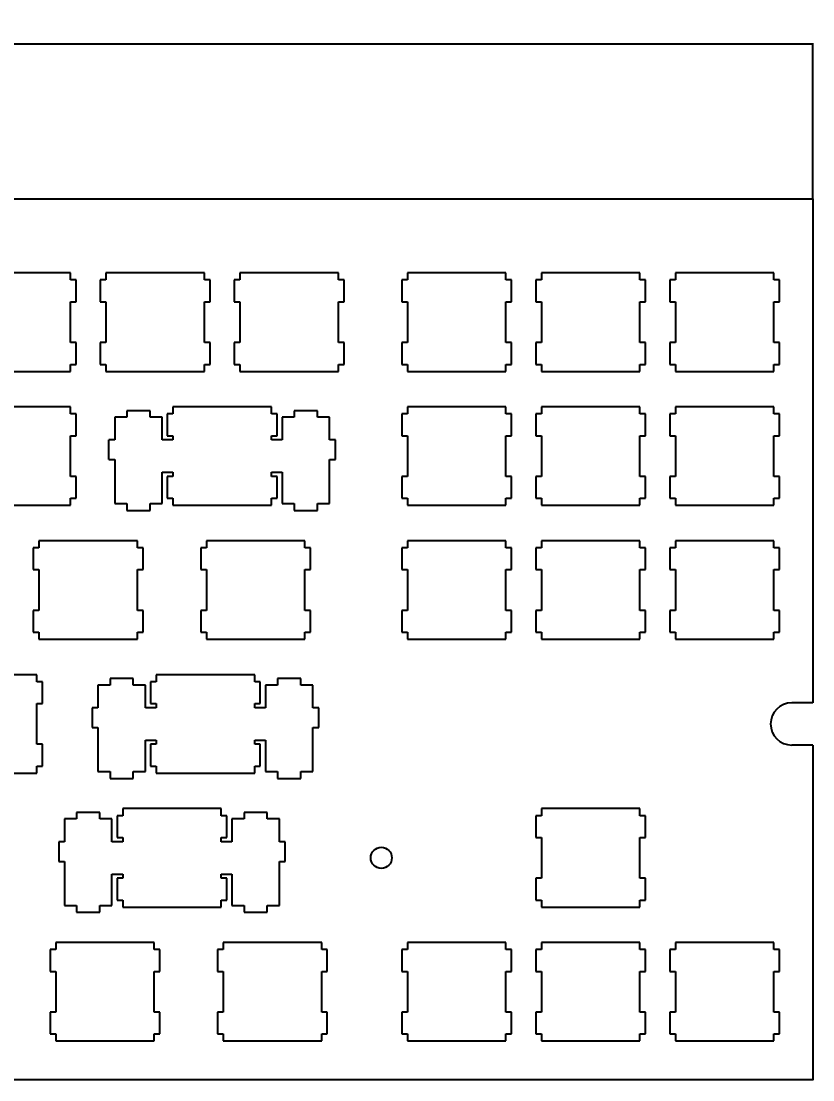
# Model space of a CAD drawing. Extents: x -373 to 65, y 251 to 402.
# Drawn here: x -47.1 to 65.4, y 251.1 to 401.7 of the extents above; entities that cross this region are included whole.
import ezdxf

# ---------------------------------------------------------------- set-up
doc = ezdxf.new("R2010")
doc.units = 0
doc.header["$MEASUREMENT"] = 0
doc.dimstyles.get("Standard").update_dxf_attribs({"dimtxt": 5, "dimasz": 0.18, "dimexe": 0.18, "dimexo": 0.0625, "dimgap": 0.09, "dimtad": 0, "dimtih": 1, "dimtoh": 1, "dimzin": 0, "dimdsep": 46, "dimtxsty": 'Standard', "dimcen": 0.09, "dimadec": 0, "dimazin": 0, "dimtfac": 1, "dimtofl": 0, "dimtmove": 0, "dimatfit": 3, "dimfxl": 1, "dimtolj": 1, "dimtzin": 0, "dimarcsym": 0})

# ---------------------------------------------------------------- blocks, each defined once
blk = doc.blocks.new('*D1')
at = {"color": 0, "linetype": 'Continuous', "lineweight": -2, "transparency": 16777216}
for p, q in [((-342.22, 376.43), (-342.22, 398.55)), ((-342.04, 398.37), (-150.59, 398.37)), ((65.22, 398.37), (-126.24, 398.37)), ((65.4, 376.43), (65.4, 398.55))]:
    blk.add_line(p, q, dxfattribs=at)
at = {"color": 0, "linetype": 'Continuous', "transparency": 16777216}
for points in [[(-342.04, 398.4), (-342.04, 398.34), (-342.22, 398.37)], [(65.22, 398.4), (65.22, 398.34), (65.4, 398.37)]]:
    blk.add_solid(points, dxfattribs=at)
at = {"layer": 'Defpoints', "color": 0, "linetype": 'Continuous', "transparency": 16777216}
for p in [(65.4, 398.37), (-342.22, 376.37), (65.4, 376.37)]:
    blk.add_point(p, dxfattribs=at)
at = {"color": 0, "linetype": 'Continuous', "transparency": 16777216, "insert": (-138.41, 398.37), "char_height": 5, "attachment_point": 5}
blk.add_mtext('\\A1;407.62', dxfattribs=at)

msp = doc.modelspace()

# ---------------------------------------------------------------- linework, layer by layer
at = {"layer": 'Defpoints'}
for p, q in [((-40.144, 365.842), (-54.143, 365.842)), ((-40.144, 364.842), (-40.144, 365.842)), ((-39.343, 364.842), (-40.144, 364.842)), ((-39.343, 361.742), (-39.343, 364.842)), ((-35.093, 364.842), (-35.894, 364.842)), ((-35.894, 364.842), (-35.894, 361.742)), ((-35.093, 365.842), (-35.093, 364.842)), ((-21.094, 365.842), (-35.093, 365.842)), ((-21.094, 364.842), (-21.094, 365.842)), ((-20.293, 364.842), (-21.094, 364.842)), ((-20.293, 361.742), (-20.293, 364.842)), ((-16.043, 364.842), (-16.844, 364.842)), ((-16.844, 364.842), (-16.844, 361.742)), ((-16.043, 365.842), (-16.043, 364.842)), ((-2.044, 365.842), (-16.043, 365.842)), ((-2.044, 364.842), (-2.044, 365.842)), ((-1.243, 364.842), (-2.044, 364.842)), ((-1.243, 361.742), (-1.243, 364.842)), ((7.769, 364.842), (6.968, 364.842)), ((6.968, 364.842), (6.968, 361.742)), ((7.769, 365.842), (7.769, 364.842)), ((21.769, 365.842), (7.769, 365.842)), ((21.769, 364.842), (21.769, 365.842)), ((22.568, 364.842), (21.769, 364.842)), ((22.568, 361.742), (22.568, 364.842)), ((26.819, 364.842), (26.018, 364.842)), ((26.018, 364.842), (26.018, 361.742)), ((26.819, 365.842), (26.819, 364.842)), ((40.819, 365.842), (26.819, 365.842)), ((40.819, 364.842), (40.819, 365.842)), ((41.618, 364.842), (40.819, 364.842)), ((41.618, 361.742), (41.618, 364.842)), ((45.869, 364.842), (45.068, 364.842)), ((45.068, 364.842), (45.068, 361.742)), ((45.869, 365.842), (45.869, 364.842)), ((59.869, 365.842), (45.869, 365.842)), ((59.869, 364.842), (59.869, 365.842)), ((60.668, 364.842), (59.869, 364.842)), ((60.668, 361.742), (60.668, 364.842)), ((-40.144, 355.942), (-40.144, 361.742)), ((-40.144, 361.742), (-39.343, 361.742)), ((-35.894, 361.742), (-35.093, 361.742)), ((-35.093, 361.742), (-35.093, 355.942)), ((-21.094, 355.942), (-21.094, 361.742)), ((-21.094, 361.742), (-20.293, 361.742)), ((-16.844, 361.742), (-16.043, 361.742)), ((-16.043, 361.742), (-16.043, 355.942)), ((-2.044, 355.942), (-2.044, 361.742)), ((-2.044, 361.742), (-1.243, 361.742)), ((6.968, 361.742), (7.769, 361.742)), ((7.769, 361.742), (7.769, 355.942)), ((21.769, 355.942), (21.769, 361.742)), ((21.769, 361.742), (22.568, 361.742)), ((26.018, 361.742), (26.819, 361.742)), ((26.819, 361.742), (26.819, 355.942)), ((40.819, 355.942), (40.819, 361.742)), ((40.819, 361.742), (41.618, 361.742)), ((45.068, 361.742), (45.869, 361.742)), ((45.869, 361.742), (45.869, 355.942)), ((59.869, 355.942), (59.869, 361.742)), ((59.869, 361.742), (60.668, 361.742)), ((-39.343, 355.942), (-40.144, 355.942)), ((-39.343, 352.842), (-39.343, 355.942)), ((-35.093, 355.942), (-35.894, 355.942)), ((-35.894, 355.942), (-35.894, 352.842)), ((-20.293, 355.942), (-21.094, 355.942)), ((-20.293, 352.842), (-20.293, 355.942)), ((-16.043, 355.942), (-16.844, 355.942)), ((-16.844, 355.942), (-16.844, 352.842)), ((-1.243, 355.942), (-2.044, 355.942)), ((-1.243, 352.842), (-1.243, 355.942)), ((7.769, 355.942), (6.968, 355.942)), ((6.968, 355.942), (6.968, 352.842)), ((22.568, 355.942), (21.769, 355.942)), ((22.568, 352.842), (22.568, 355.942)), ((26.819, 355.942), (26.018, 355.942)), ((26.018, 355.942), (26.018, 352.842)), ((41.618, 355.942), (40.819, 355.942)), ((41.618, 352.842), (41.618, 355.942)), ((45.869, 355.942), (45.068, 355.942)), ((45.068, 355.942), (45.068, 352.842)), ((60.668, 355.942), (59.869, 355.942)), ((60.668, 352.842), (60.668, 355.942)), ((-40.144, 351.843), (-40.144, 352.842)), ((-40.144, 352.842), (-39.343, 352.842)), ((-35.894, 352.842), (-35.093, 352.842)), ((-35.093, 352.842), (-35.093, 351.843)), ((-21.094, 351.843), (-21.094, 352.842)), ((-21.094, 352.842), (-20.293, 352.842)), ((-16.844, 352.842), (-16.043, 352.842)), ((-16.043, 352.842), (-16.043, 351.843)), ((-2.044, 351.843), (-2.044, 352.842)), ((-2.044, 352.842), (-1.243, 352.842)), ((6.968, 352.842), (7.769, 352.842)), ((7.769, 352.842), (7.769, 351.843)), ((21.769, 351.843), (21.769, 352.842)), ((21.769, 352.842), (22.568, 352.842)), ((26.018, 352.842), (26.819, 352.842)), ((26.819, 352.842), (26.819, 351.843)), ((40.819, 351.843), (40.819, 352.842)), ((40.819, 352.842), (41.618, 352.842)), ((45.068, 352.842), (45.869, 352.842)), ((45.869, 352.842), (45.869, 351.843)), ((59.869, 351.843), (59.869, 352.842)), ((59.869, 352.842), (60.668, 352.842)), ((-54.143, 351.843), (-40.144, 351.843)), ((-35.093, 351.843), (-21.094, 351.843)), ((-16.043, 351.843), (-2.044, 351.843)), ((7.769, 351.843), (21.769, 351.843)), ((26.819, 351.843), (40.819, 351.843)), ((45.869, 351.843), (59.869, 351.843)), ((-40.144, 346.792), (-54.143, 346.792)), ((-40.144, 345.791), (-40.144, 346.792)), ((-25.568, 346.792), (-25.568, 345.791)), ((-11.568, 346.792), (-25.568, 346.792)), ((-11.568, 345.791), (-11.568, 346.792)), ((7.769, 346.792), (7.769, 345.791)), ((21.769, 346.792), (7.769, 346.792)), ((21.769, 345.791), (21.769, 346.792)), ((26.819, 346.792), (26.819, 345.791)), ((40.819, 346.792), (26.819, 346.792)), ((40.819, 345.791), (40.819, 346.792)), ((45.869, 346.792), (45.869, 345.791)), ((59.869, 346.792), (45.869, 346.792)), ((59.869, 345.791), (59.869, 346.792)), ((-39.343, 345.791), (-40.144, 345.791)), ((-39.343, 342.692), (-39.343, 345.791)), ((-25.568, 345.791), (-26.369, 345.791)), ((-26.369, 345.791), (-26.369, 342.692)), ((-10.769, 345.791), (-11.568, 345.791)), ((-10.769, 342.692), (-10.769, 345.791)), ((7.769, 345.791), (6.968, 345.791)), ((6.968, 345.791), (6.968, 342.692)), ((22.568, 345.791), (21.769, 345.791)), ((22.568, 342.692), (22.568, 345.791)), ((26.819, 345.791), (26.018, 345.791)), ((26.018, 345.791), (26.018, 342.692)), ((41.618, 345.791), (40.819, 345.791)), ((41.618, 342.692), (41.618, 345.791)), ((45.869, 345.791), (45.068, 345.791)), ((45.068, 345.791), (45.068, 342.692)), ((60.668, 345.791), (59.869, 345.791)), ((60.668, 342.692), (60.668, 345.791)), ((-40.144, 336.892), (-40.144, 342.692)), ((-40.144, 342.692), (-39.343, 342.692)), ((-26.369, 342.692), (-25.568, 342.692)), ((-11.568, 342.692), (-10.769, 342.692)), ((6.968, 342.692), (7.769, 342.692)), ((7.769, 342.692), (7.769, 336.892)), ((21.769, 336.892), (21.769, 342.692)), ((21.769, 342.692), (22.568, 342.692)), ((26.018, 342.692), (26.819, 342.692)), ((26.819, 342.692), (26.819, 336.892)), ((40.819, 336.892), (40.819, 342.692)), ((40.819, 342.692), (41.618, 342.692)), ((45.068, 342.692), (45.869, 342.692)), ((45.869, 342.692), (45.869, 336.892)), ((59.869, 336.892), (59.869, 342.692)), ((59.869, 342.692), (60.668, 342.692)), ((-39.343, 336.892), (-40.144, 336.892)), ((-39.343, 333.792), (-39.343, 336.892)), ((-25.568, 336.892), (-26.369, 336.892)), ((-26.369, 336.892), (-26.369, 333.792)), ((-10.769, 336.892), (-11.568, 336.892)), ((-10.769, 333.792), (-10.769, 336.892)), ((7.769, 336.892), (6.968, 336.892)), ((6.968, 336.892), (6.968, 333.792)), ((22.568, 336.892), (21.769, 336.892)), ((22.568, 333.792), (22.568, 336.892)), ((26.819, 336.892), (26.018, 336.892)), ((26.018, 336.892), (26.018, 333.792)), ((41.618, 336.892), (40.819, 336.892)), ((41.618, 333.792), (41.618, 336.892)), ((45.869, 336.892), (45.068, 336.892)), ((45.068, 336.892), (45.068, 333.792)), ((60.668, 336.892), (59.869, 336.892)), ((60.668, 333.792), (60.668, 336.892)), ((-40.144, 332.793), (-40.144, 333.792)), ((-40.144, 333.792), (-39.343, 333.792)), ((-26.369, 333.792), (-25.568, 333.792)), ((-25.568, 333.792), (-25.568, 332.793)), ((-11.568, 332.793), (-11.568, 333.792)), ((-11.568, 333.792), (-10.769, 333.792)), ((6.968, 333.792), (7.769, 333.792)), ((7.769, 333.792), (7.769, 332.793)), ((21.769, 332.793), (21.769, 333.792)), ((21.769, 333.792), (22.568, 333.792)), ((26.018, 333.792), (26.819, 333.792)), ((26.819, 333.792), (26.819, 332.793)), ((40.819, 332.793), (40.819, 333.792)), ((40.819, 333.792), (41.618, 333.792)), ((45.068, 333.792), (45.869, 333.792)), ((45.869, 333.792), (45.869, 332.793)), ((59.869, 332.793), (59.869, 333.792)), ((59.869, 333.792), (60.668, 333.792)), ((-54.143, 332.793), (-40.144, 332.793)), ((-25.568, 332.793), (-11.568, 332.793)), ((7.769, 332.793), (21.769, 332.793)), ((26.819, 332.793), (40.819, 332.793)), ((45.869, 332.793), (59.869, 332.793)), ((-44.618, 327.742), (-44.618, 326.741)), ((-30.619, 327.742), (-44.618, 327.742)), ((-30.619, 326.741), (-30.619, 327.742)), ((-20.806, 327.742), (-20.806, 326.741)), ((-6.806, 327.742), (-20.806, 327.742)), ((-6.806, 326.741), (-6.806, 327.742)), ((7.769, 327.742), (7.769, 326.741)), ((21.769, 327.742), (7.769, 327.742)), ((21.769, 326.741), (21.769, 327.742)), ((26.819, 327.742), (26.819, 326.741)), ((40.819, 327.742), (26.819, 327.742)), ((40.819, 326.741), (40.819, 327.742)), ((45.869, 327.742), (45.869, 326.741)), ((59.869, 327.742), (45.869, 327.742)), ((59.869, 326.741), (59.869, 327.742)), ((-44.618, 326.741), (-45.419, 326.741)), ((-45.419, 326.741), (-45.419, 323.642)), ((-29.818, 326.741), (-30.619, 326.741)), ((-29.818, 323.642), (-29.818, 326.741)), ((-20.806, 326.741), (-21.607, 326.741)), ((-21.607, 326.741), (-21.607, 323.642)), ((-6.007, 326.741), (-6.806, 326.741)), ((-6.007, 323.642), (-6.007, 326.741)), ((7.769, 326.741), (6.968, 326.741)), ((6.968, 326.741), (6.968, 323.642)), ((22.568, 326.741), (21.769, 326.741)), ((22.568, 323.642), (22.568, 326.741)), ((26.819, 326.741), (26.018, 326.741)), ((26.018, 326.741), (26.018, 323.642)), ((41.618, 326.741), (40.819, 326.741)), ((41.618, 323.642), (41.618, 326.741)), ((45.869, 326.741), (45.068, 326.741)), ((45.068, 326.741), (45.068, 323.642)), ((60.668, 326.741), (59.869, 326.741)), ((60.668, 323.642), (60.668, 326.741)), ((-45.419, 323.642), (-44.618, 323.642)), ((-44.618, 323.642), (-44.618, 317.842)), ((-30.619, 317.842), (-30.619, 323.642)), ((-30.619, 323.642), (-29.818, 323.642)), ((-21.607, 323.642), (-20.806, 323.642)), ((-20.806, 323.642), (-20.806, 317.842)), ((-6.806, 317.842), (-6.806, 323.642)), ((-6.806, 323.642), (-6.007, 323.642)), ((6.968, 323.642), (7.769, 323.642)), ((7.769, 323.642), (7.769, 317.842)), ((21.769, 317.842), (21.769, 323.642)), ((21.769, 323.642), (22.568, 323.642)), ((26.018, 323.642), (26.819, 323.642)), ((26.819, 323.642), (26.819, 317.842)), ((40.819, 317.842), (40.819, 323.642)), ((40.819, 323.642), (41.618, 323.642)), ((45.068, 323.642), (45.869, 323.642)), ((45.869, 323.642), (45.869, 317.842)), ((59.869, 317.842), (59.869, 323.642)), ((59.869, 323.642), (60.668, 323.642)), ((-44.618, 317.842), (-45.419, 317.842)), ((-45.419, 317.842), (-45.419, 314.742)), ((-29.818, 317.842), (-30.619, 317.842)), ((-29.818, 314.742), (-29.818, 317.842)), ((-20.806, 317.842), (-21.607, 317.842)), ((-21.607, 317.842), (-21.607, 314.742)), ((-6.007, 317.842), (-6.806, 317.842)), ((-6.007, 314.742), (-6.007, 317.842)), ((7.769, 317.842), (6.968, 317.842)), ((6.968, 317.842), (6.968, 314.742)), ((22.568, 317.842), (21.769, 317.842)), ((22.568, 314.742), (22.568, 317.842)), ((26.819, 317.842), (26.018, 317.842)), ((26.018, 317.842), (26.018, 314.742)), ((41.618, 317.842), (40.819, 317.842)), ((41.618, 314.742), (41.618, 317.842)), ((45.869, 317.842), (45.068, 317.842)), ((45.068, 317.842), (45.068, 314.742)), ((60.668, 317.842), (59.869, 317.842)), ((60.668, 314.742), (60.668, 317.842)), ((-45.419, 314.742), (-44.618, 314.742)), ((-44.618, 314.742), (-44.618, 313.743)), ((-30.619, 313.743), (-30.619, 314.742)), ((-30.619, 314.742), (-29.818, 314.742)), ((-21.607, 314.742), (-20.806, 314.742)), ((-20.806, 314.742), (-20.806, 313.743)), ((-6.806, 313.743), (-6.806, 314.742)), ((-6.806, 314.742), (-6.007, 314.742)), ((6.968, 314.742), (7.769, 314.742)), ((7.769, 314.742), (7.769, 313.743)), ((21.769, 313.743), (21.769, 314.742)), ((21.769, 314.742), (22.568, 314.742)), ((26.018, 314.742), (26.819, 314.742)), ((26.819, 314.742), (26.819, 313.743)), ((40.819, 313.743), (40.819, 314.742)), ((40.819, 314.742), (41.618, 314.742)), ((45.068, 314.742), (45.869, 314.742)), ((45.869, 314.742), (45.869, 313.743)), ((59.869, 313.743), (59.869, 314.742)), ((59.869, 314.742), (60.668, 314.742)), ((-44.618, 313.743), (-30.619, 313.743)), ((-20.806, 313.743), (-6.806, 313.743)), ((7.769, 313.743), (21.769, 313.743)), ((26.819, 313.743), (40.819, 313.743)), ((45.869, 313.743), (59.869, 313.743)), ((-44.906, 308.692), (-58.906, 308.692)), ((-44.906, 307.691), (-44.906, 308.692)), ((-44.107, 307.691), (-44.906, 307.691)), ((-44.107, 304.594), (-44.107, 307.691)), ((-27.951, 307.691), (-28.752, 307.691)), ((-28.752, 307.691), (-28.752, 304.594)), ((-27.951, 308.692), (-27.951, 307.691)), ((-13.95, 308.692), (-27.951, 308.692)), ((-13.95, 307.691), (-13.95, 308.692)), ((-13.151, 307.691), (-13.95, 307.691)), ((-13.151, 304.594), (-13.151, 307.691)), ((-44.906, 298.792), (-44.906, 304.594)), ((-44.906, 304.594), (-44.107, 304.594)), ((-28.752, 304.594), (-27.951, 304.594)), ((-13.95, 304.594), (-13.151, 304.594)), ((-44.107, 298.792), (-44.906, 298.792)), ((-44.107, 295.692), (-44.107, 298.792)), ((-27.951, 298.792), (-28.752, 298.792)), ((-28.752, 298.792), (-28.752, 295.692)), ((-13.151, 298.792), (-13.95, 298.792)), ((-13.151, 295.692), (-13.151, 298.792)), ((-44.906, 294.693), (-44.906, 295.692)), ((-44.906, 295.692), (-44.107, 295.692)), ((-28.752, 295.692), (-27.951, 295.692)), ((-27.951, 295.692), (-27.951, 294.693)), ((-13.95, 294.693), (-13.95, 295.692)), ((-13.95, 295.692), (-13.151, 295.692)), ((-58.906, 294.693), (-44.906, 294.693)), ((-27.951, 294.693), (-13.95, 294.693)), ((-32.714, 289.643), (-32.714, 288.642)), ((-18.713, 289.643), (-32.714, 289.643)), ((-18.713, 288.642), (-18.713, 289.643)), ((26.819, 289.642), (26.819, 288.642)), ((40.819, 289.642), (26.819, 289.642)), ((40.819, 288.642), (40.819, 289.642)), ((-32.714, 288.642), (-33.513, 288.642)), ((-33.513, 288.642), (-33.513, 285.543)), ((-17.914, 288.642), (-18.713, 288.642)), ((-17.914, 285.543), (-17.914, 288.642)), ((26.819, 288.642), (26.018, 288.642)), ((26.018, 288.642), (26.018, 285.544)), ((41.618, 288.642), (40.819, 288.642)), ((41.618, 285.544), (41.618, 288.642)), ((-33.513, 285.543), (-32.714, 285.543)), ((-18.713, 285.543), (-17.914, 285.543)), ((26.018, 285.544), (26.819, 285.544)), ((26.819, 285.544), (26.819, 279.742)), ((40.819, 279.742), (40.819, 285.544)), ((40.819, 285.544), (41.618, 285.544)), ((-32.714, 279.741), (-33.513, 279.741)), ((-33.513, 279.741), (-33.513, 276.642)), ((-17.914, 279.741), (-18.713, 279.741)), ((-17.914, 276.642), (-17.914, 279.741)), ((26.819, 279.742), (26.018, 279.742)), ((26.018, 279.742), (26.018, 276.642)), ((41.618, 279.742), (40.819, 279.742)), ((41.618, 276.642), (41.618, 279.742)), ((-33.513, 276.642), (-32.714, 276.642)), ((-32.714, 276.642), (-32.714, 275.642)), ((-32.714, 275.642), (-18.713, 275.642)), ((-18.713, 275.642), (-18.713, 276.642)), ((-18.713, 276.642), (-17.914, 276.642)), ((26.018, 276.642), (26.819, 276.642)), ((26.819, 276.642), (26.819, 275.642)), ((26.819, 275.642), (40.819, 275.642)), ((40.819, 275.642), (40.819, 276.642)), ((40.819, 276.642), (41.618, 276.642)), ((-42.237, 269.593), (-43.038, 269.593)), ((-43.038, 269.593), (-43.038, 266.494)), ((-42.237, 270.593), (-42.237, 269.593)), ((-28.238, 270.593), (-42.237, 270.593)), ((-28.238, 269.593), (-28.238, 270.593)), ((-27.437, 269.593), (-28.238, 269.593)), ((-27.437, 266.494), (-27.437, 269.593)), ((-18.426, 269.593), (-19.225, 269.593)), ((-19.225, 269.593), (-19.225, 266.494)), ((-18.426, 270.593), (-18.426, 269.593)), ((-4.425, 270.593), (-18.426, 270.593)), ((-4.425, 269.593), (-4.425, 270.593)), ((-3.626, 269.593), (-4.425, 269.593)), ((-3.626, 266.494), (-3.626, 269.593)), ((7.769, 269.593), (6.968, 269.593)), ((6.968, 269.593), (6.968, 266.494)), ((7.769, 270.593), (7.769, 269.593)), ((21.769, 270.593), (7.769, 270.593)), ((21.769, 269.593), (21.769, 270.593)), ((22.568, 269.593), (21.769, 269.593)), ((22.568, 266.494), (22.568, 269.593)), ((26.819, 269.593), (26.018, 269.593)), ((26.018, 269.593), (26.018, 266.494)), ((26.819, 270.593), (26.819, 269.593)), ((40.819, 270.593), (26.819, 270.593)), ((40.819, 269.593), (40.819, 270.593)), ((41.618, 269.593), (40.819, 269.593)), ((41.618, 266.494), (41.618, 269.593)), ((45.869, 269.593), (45.068, 269.593)), ((45.068, 269.593), (45.068, 266.494)), ((45.869, 270.593), (45.869, 269.593)), ((59.869, 270.593), (45.869, 270.593)), ((59.869, 269.593), (59.869, 270.593)), ((60.668, 269.593), (59.869, 269.593)), ((60.668, 266.494), (60.668, 269.593)), ((-43.038, 266.494), (-42.237, 266.494)), ((-42.237, 266.494), (-42.237, 260.692)), ((-28.238, 260.692), (-28.238, 266.494)), ((-28.238, 266.494), (-27.437, 266.494)), ((-19.225, 266.494), (-18.426, 266.494)), ((-18.426, 266.494), (-18.426, 260.692)), ((-4.425, 260.692), (-4.425, 266.494)), ((-4.425, 266.494), (-3.626, 266.494)), ((6.968, 266.494), (7.769, 266.494)), ((7.769, 266.494), (7.769, 260.692)), ((21.769, 260.692), (21.769, 266.494)), ((21.769, 266.494), (22.568, 266.494)), ((26.018, 266.494), (26.819, 266.494)), ((26.819, 266.494), (26.819, 260.692)), ((40.819, 260.692), (40.819, 266.494)), ((40.819, 266.494), (41.618, 266.494)), ((45.068, 266.494), (45.869, 266.494)), ((45.869, 266.494), (45.869, 260.692)), ((59.869, 260.692), (59.869, 266.494)), ((59.869, 266.494), (60.668, 266.494)), ((-42.237, 260.692), (-43.038, 260.692)), ((-43.038, 260.692), (-43.038, 257.593)), ((-27.437, 260.692), (-28.238, 260.692)), ((-27.437, 257.593), (-27.437, 260.692)), ((-18.426, 260.692), (-19.225, 260.692)), ((-19.225, 260.692), (-19.225, 257.593)), ((-3.626, 260.692), (-4.425, 260.692)), ((-3.626, 257.593), (-3.626, 260.692)), ((7.769, 260.692), (6.968, 260.692)), ((6.968, 260.692), (6.968, 257.593)), ((22.568, 260.692), (21.769, 260.692)), ((22.568, 257.593), (22.568, 260.692)), ((26.819, 260.692), (26.018, 260.692)), ((26.018, 260.692), (26.018, 257.593)), ((41.618, 260.692), (40.819, 260.692)), ((41.618, 257.593), (41.618, 260.692)), ((45.869, 260.692), (45.068, 260.692)), ((45.068, 260.692), (45.068, 257.593)), ((60.668, 260.692), (59.869, 260.692)), ((60.668, 257.593), (60.668, 260.692)), ((-43.038, 257.593), (-42.237, 257.593)), ((-42.237, 257.593), (-42.237, 256.592)), ((-28.238, 256.592), (-28.238, 257.593)), ((-28.238, 257.593), (-27.437, 257.593)), ((-19.225, 257.593), (-18.426, 257.593)), ((-18.426, 257.593), (-18.426, 256.592)), ((-4.425, 256.592), (-4.425, 257.593)), ((-4.425, 257.593), (-3.626, 257.593)), ((6.968, 257.593), (7.769, 257.593)), ((7.769, 257.593), (7.769, 256.592)), ((21.769, 256.592), (21.769, 257.593)), ((21.769, 257.593), (22.568, 257.593)), ((26.018, 257.593), (26.819, 257.593)), ((26.819, 257.593), (26.819, 256.592)), ((40.819, 256.592), (40.819, 257.593)), ((40.819, 257.593), (41.618, 257.593)), ((45.068, 257.593), (45.869, 257.593)), ((45.869, 257.593), (45.869, 256.592)), ((59.869, 256.592), (59.869, 257.593)), ((59.869, 257.593), (60.668, 257.593)), ((-42.237, 256.592), (-28.238, 256.592)), ((-18.426, 256.592), (-4.425, 256.592)), ((7.769, 256.592), (21.769, 256.592)), ((26.819, 256.592), (40.819, 256.592)), ((45.869, 256.592), (59.869, 256.592))]:
    msp.add_line(p, q, dxfattribs=at)
at = {"layer": 'Defpoints', "color": 0}
for p, q in [((-25.568, 346.792), (-25.568, 345.791)), ((-11.567, 346.792), (-25.568, 346.792)), ((-11.567, 345.791), (-11.567, 346.792)), ((-32.118, 345.322), (-33.843, 345.322)), ((-33.843, 345.322), (-33.843, 342.091)), ((-28.819, 346.244), (-32.118, 346.244)), ((-32.118, 346.244), (-32.118, 345.322)), ((-28.819, 345.322), (-28.819, 346.244)), ((-27.092, 345.322), (-28.819, 345.322)), ((-27.092, 342.091), (-27.092, 345.322)), ((-25.568, 345.791), (-26.369, 345.791)), ((-26.369, 345.791), (-26.369, 342.694)), ((-10.768, 345.791), (-11.567, 345.791)), ((-10.768, 342.694), (-10.768, 345.791)), ((-8.318, 345.322), (-10.043, 345.322)), ((-10.043, 345.322), (-10.043, 342.091)), ((-5.017, 346.244), (-8.318, 346.244)), ((-8.318, 346.244), (-8.318, 345.322)), ((-5.017, 345.322), (-5.017, 346.244)), ((-3.292, 345.322), (-5.017, 345.322)), ((-3.292, 342.091), (-3.292, 345.322)), ((-33.843, 342.091), (-34.667, 342.091)), ((-34.667, 339.293), (-34.667, 342.091)), ((-25.568, 342.091), (-27.092, 342.091)), ((-26.369, 342.694), (-25.568, 342.694)), ((-25.568, 342.694), (-25.568, 342.091)), ((-11.567, 342.091), (-11.567, 342.694)), ((-11.567, 342.694), (-10.768, 342.694)), ((-10.043, 342.091), (-11.567, 342.091)), ((-2.468, 342.091), (-3.292, 342.091)), ((-2.468, 339.293), (-2.468, 342.091)), ((-34.667, 339.293), (-33.843, 339.293)), ((-33.843, 339.293), (-33.843, 333.023)), ((-3.292, 333.023), (-3.292, 339.293)), ((-3.292, 339.293), (-2.468, 339.293)), ((-27.092, 333.023), (-27.092, 337.492)), ((-27.092, 337.492), (-25.568, 337.492)), ((-25.568, 337.492), (-25.568, 336.892)), ((-11.567, 336.892), (-11.567, 337.492)), ((-11.567, 337.492), (-10.043, 337.492)), ((-10.043, 337.492), (-10.043, 333.023)), ((-25.568, 336.892), (-26.369, 336.892)), ((-26.369, 336.892), (-26.369, 333.792)), ((-10.768, 336.892), (-11.567, 336.892)), ((-10.768, 333.792), (-10.768, 336.892)), ((-33.843, 333.023), (-32.118, 333.023)), ((-32.118, 333.023), (-32.118, 332.042)), ((-28.819, 332.042), (-28.819, 333.023)), ((-28.819, 333.023), (-27.092, 333.023)), ((-26.369, 333.792), (-25.568, 333.792)), ((-25.568, 333.792), (-25.568, 332.793)), ((-11.567, 332.793), (-11.567, 333.792)), ((-11.567, 333.792), (-10.768, 333.792)), ((-10.043, 333.023), (-8.318, 333.023)), ((-8.318, 333.023), (-8.318, 332.042)), ((-5.017, 332.042), (-5.017, 333.023)), ((-5.017, 333.023), (-3.292, 333.023)), ((-32.118, 332.042), (-28.819, 332.042)), ((-25.568, 332.793), (-11.567, 332.793)), ((-8.318, 332.042), (-5.017, 332.042)), ((-34.5, 307.222), (-36.225, 307.222)), ((-36.225, 307.222), (-36.225, 303.992)), ((-31.201, 308.144), (-34.5, 308.144)), ((-34.5, 308.144), (-34.5, 307.222)), ((-31.201, 307.222), (-31.201, 308.144)), ((-29.475, 307.222), (-31.201, 307.222)), ((-29.475, 303.992), (-29.475, 307.222)), ((-27.951, 307.692), (-28.752, 307.692)), ((-28.752, 307.692), (-28.752, 304.594)), ((-27.951, 308.692), (-27.951, 307.692)), ((-13.951, 308.692), (-27.951, 308.692)), ((-13.951, 307.692), (-13.951, 308.692)), ((-13.15, 307.692), (-13.951, 307.692)), ((-13.15, 304.594), (-13.15, 307.692)), ((-10.7, 307.222), (-12.425, 307.222)), ((-12.425, 307.222), (-12.425, 303.992)), ((-7.401, 308.144), (-10.7, 308.144)), ((-10.7, 308.144), (-10.7, 307.222)), ((-7.401, 307.222), (-7.401, 308.144)), ((-5.676, 307.222), (-7.401, 307.222)), ((-5.676, 303.992), (-5.676, 307.222)), ((-28.752, 304.594), (-27.951, 304.594)), ((-27.951, 304.594), (-27.951, 303.992)), ((-13.951, 303.992), (-13.951, 304.594)), ((-13.951, 304.594), (-13.15, 304.594)), ((-36.225, 303.992), (-37.051, 303.992)), ((-37.051, 303.992), (-37.051, 301.193)), ((-27.951, 303.992), (-29.475, 303.992)), ((-12.425, 303.992), (-13.951, 303.992)), ((-4.85, 303.992), (-5.676, 303.992)), ((-4.85, 301.193), (-4.85, 303.992)), ((-37.051, 301.193), (-36.225, 301.193)), ((-36.225, 301.193), (-36.225, 294.923)), ((-5.676, 294.923), (-5.676, 301.193)), ((-5.676, 301.193), (-4.85, 301.193)), ((-29.475, 294.923), (-29.475, 299.393)), ((-29.475, 299.393), (-27.951, 299.393)), ((-27.951, 298.792), (-28.752, 298.792)), ((-28.752, 298.792), (-28.752, 295.692)), ((-27.951, 299.393), (-27.951, 298.792)), ((-13.951, 298.792), (-13.951, 299.393)), ((-13.951, 299.393), (-12.425, 299.393)), ((-13.15, 298.792), (-13.951, 298.792)), ((-13.15, 295.692), (-13.15, 298.792)), ((-12.425, 299.393), (-12.425, 294.923)), ((-28.752, 295.692), (-27.951, 295.692)), ((-27.951, 295.692), (-27.951, 294.693)), ((-13.951, 294.693), (-13.951, 295.692)), ((-13.951, 295.692), (-13.15, 295.692)), ((-36.225, 294.923), (-34.5, 294.923)), ((-34.5, 294.923), (-34.5, 293.942)), ((-34.5, 293.942), (-31.201, 293.942)), ((-31.201, 293.942), (-31.201, 294.923)), ((-31.201, 294.923), (-29.475, 294.923)), ((-27.951, 294.693), (-13.951, 294.693)), ((-12.425, 294.923), (-10.7, 294.923)), ((-10.7, 294.923), (-10.7, 293.942)), ((-10.7, 293.942), (-7.401, 293.942)), ((-7.401, 293.942), (-7.401, 294.923)), ((-7.401, 294.923), (-5.676, 294.923)), ((-32.714, 289.643), (-32.714, 288.642)), ((-18.714, 289.643), (-32.714, 289.643)), ((-18.714, 288.642), (-18.714, 289.643)), ((-39.263, 288.172), (-40.988, 288.172)), ((-40.988, 288.172), (-40.988, 284.942)), ((-35.964, 289.094), (-39.263, 289.094)), ((-39.263, 289.094), (-39.263, 288.172)), ((-35.964, 288.172), (-35.964, 289.094)), ((-34.238, 288.172), (-35.964, 288.172)), ((-34.238, 284.942), (-34.238, 288.172)), ((-32.714, 288.642), (-33.515, 288.642)), ((-33.515, 288.642), (-33.515, 285.544)), ((-17.913, 288.642), (-18.714, 288.642)), ((-17.913, 285.544), (-17.913, 288.642)), ((-15.463, 288.172), (-17.188, 288.172)), ((-17.188, 288.172), (-17.188, 284.942)), ((-12.164, 289.094), (-15.463, 289.094)), ((-15.463, 289.094), (-15.463, 288.172)), ((-12.164, 288.172), (-12.164, 289.094)), ((-10.439, 288.172), (-12.164, 288.172)), ((-10.439, 284.942), (-10.439, 288.172)), ((-40.988, 284.942), (-41.814, 284.942)), ((-41.814, 284.942), (-41.814, 282.143)), ((-32.714, 284.942), (-34.238, 284.942)), ((-33.515, 285.544), (-32.714, 285.544)), ((-32.714, 285.544), (-32.714, 284.942)), ((-18.714, 284.942), (-18.714, 285.544)), ((-18.714, 285.544), (-17.913, 285.544)), ((-17.188, 284.942), (-18.714, 284.942)), ((-9.613, 284.942), (-10.439, 284.942)), ((-9.613, 282.143), (-9.613, 284.942)), ((-41.814, 282.143), (-40.988, 282.143)), ((-40.988, 282.143), (-40.988, 275.873)), ((-10.439, 275.873), (-10.439, 282.143)), ((-10.439, 282.143), (-9.613, 282.143)), ((-34.238, 275.873), (-34.238, 280.344)), ((-34.238, 280.344), (-32.714, 280.344)), ((-32.714, 280.344), (-32.714, 279.743)), ((-18.714, 279.743), (-18.714, 280.344)), ((-18.714, 280.344), (-17.188, 280.344)), ((-17.188, 280.344), (-17.188, 275.873)), ((-32.714, 279.743), (-33.515, 279.743)), ((-33.515, 279.743), (-33.515, 276.642)), ((-17.913, 279.743), (-18.714, 279.743)), ((-17.913, 276.642), (-17.913, 279.743)), ((-40.988, 275.873), (-39.263, 275.873)), ((-39.263, 275.873), (-39.263, 274.892)), ((-35.964, 274.892), (-35.964, 275.873)), ((-35.964, 275.873), (-34.238, 275.873)), ((-33.515, 276.642), (-32.714, 276.642)), ((-32.714, 276.642), (-32.714, 275.643)), ((-32.714, 275.643), (-18.714, 275.643)), ((-18.714, 275.643), (-18.714, 276.642)), ((-18.714, 276.642), (-17.913, 276.642)), ((-17.188, 275.873), (-15.463, 275.873)), ((-15.463, 275.873), (-15.463, 274.892)), ((-12.164, 274.892), (-12.164, 275.873)), ((-12.164, 275.873), (-10.439, 275.873)), ((-39.263, 274.892), (-35.964, 274.892)), ((-15.463, 274.892), (-12.164, 274.892))]:
    msp.add_line(p, q, dxfattribs=at)
at = {"layer": 'Defpoints', "linetype": 'Continuous'}
for p, q in [((65.395, 304.692), (62.395, 304.692)), ((65.395, 298.692), (62.395, 298.692))]:
    msp.add_line(p, q, dxfattribs=at)
at = {"layer": 'Defpoints'}
for points in [[(-167.719, 376.367), (65.395, 376.367)], [(65.395, 376.367), (65.395, 304.692)], [(65.395, 298.692), (65.395, 251.067), (-167.719, 251.067)]]:
    msp.add_lwpolyline(points, dxfattribs=at)
msp.add_circle((4.053, 282.643), 1.5, dxfattribs=at)
msp.add_arc((62.395, 301.692), 3, 90, 270, dxfattribs=at)

# ---------------------------------------------------------------- dimensions: what is measured, and where the dimension line sits
at = {"linetype": 'Continuous'}
dim = msp.add_linear_dim(base=(65.395, 398.374), p1=(-342.221, 376.367), p2=(65.395, 376.367), dimstyle='Standard', dxfattribs=at)
dim.commit()
dim.dimension.update_dxf_attribs({"geometry": '*D1', "text_midpoint": (-138.413, 398.374)})

doc.saveas('drawing.dxf')
